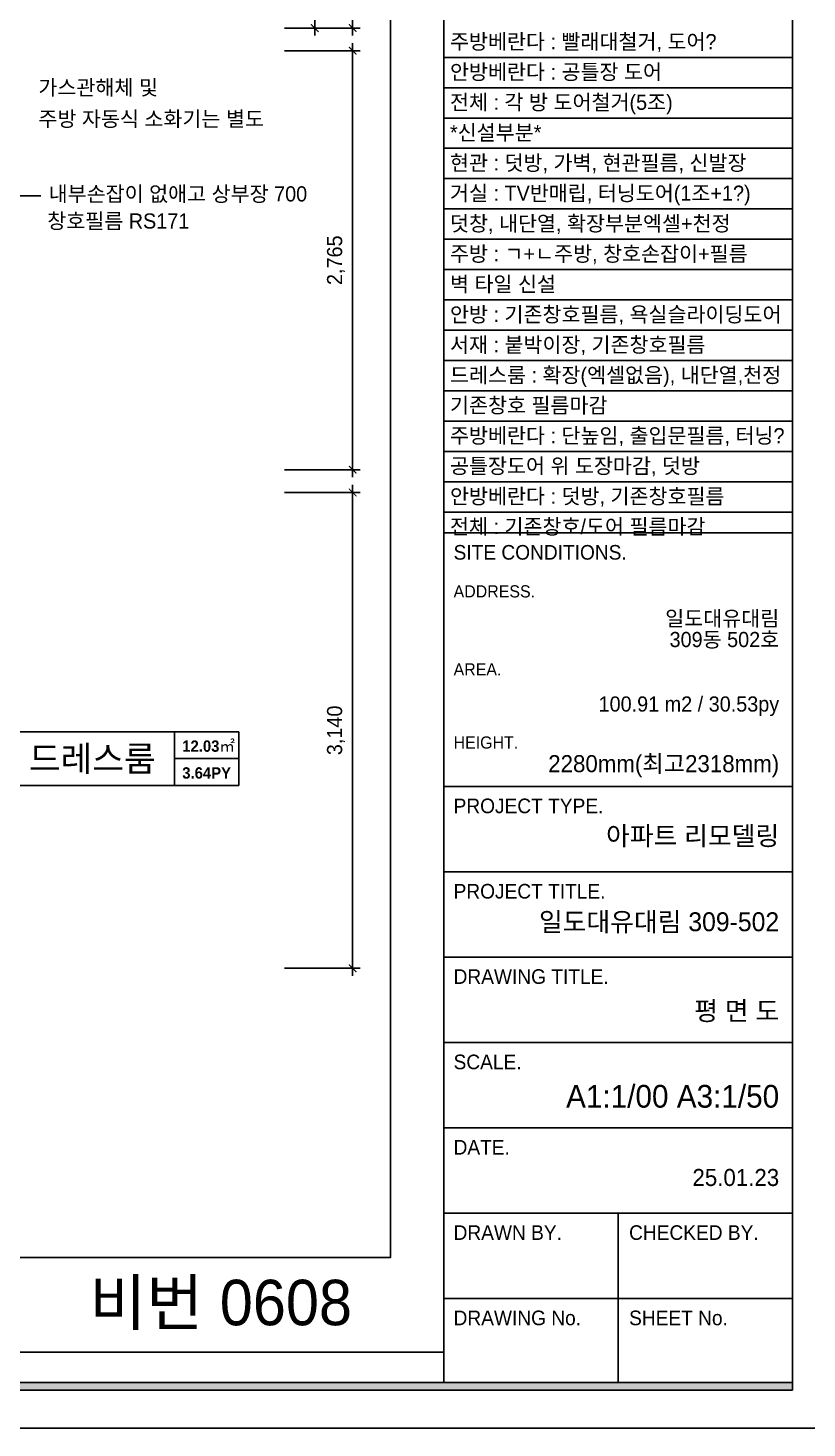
# Model space of a CAD drawing. Header units: inches. Extents: x 180277 to 249577, y 30223 to 92457.
# Drawn here: x 196477 to 201623, y 54916 to 64155 of the extents above; entities that cross this region are included whole.
import ezdxf
from ezdxf.enums import TextEntityAlignment as Align

# ---------------------------------------------------------------- set-up
doc = ezdxf.new("R2010")
doc.units = ezdxf.units.IN
doc.header["$LTSCALE"] = 50
doc.header["$MEASUREMENT"] = 0
doc.header["$PDSIZE"] = 700.071425
for name, color, linetype in [('0-ELC TEXT', 7, 'Continuous'), ('03-TEXT', 3, 'Continuous'), ('07-DIM', 5, 'Continuous'), ('07-DIM WAL', 5, 'Continuous'), ('F-SYM', 7, 'Continuous'), ('FORM(YOURNAME)-11', 1, 'Continuous'), ('FORM(YOURNAME)-11 @ 1', 1, 'Continuous')]:
    doc.layers.add(name, color=color, linetype=linetype)
doc.styles.add('HY 울릉도 L', font='')
doc.styles.add('YOURNAME', font='HY울릉도M.TTF')
doc.styles.add('넥슨고딕', font='NEXONLv1GothicBold.ttf')
doc.styles.add('코레일둥고', font='Korail_Round_Gothic_Medium.ttf')
doc.styles.get('HY 울릉도 L').set_extended_font_data('HY울릉도L')
doc.dimstyles.new('50', dxfattribs={"dimscale": 50, "dimtxt": 2, "dimasz": 1, "dimexe": 1, "dimexo": 1, "dimgap": 1, "dimtad": 1, "dimdec": 0, "dimrnd": 0.05, "dimdsep": 46, "dimlunit": 6, "dimtxsty": 'HY 울릉도 L', "dimblk": 'ARCHTICK', "dimcen": 2.5, "dimdle": 1, "dimclrd": 133, "dimclre": 133, "dimclrt": 30, "dimadec": 0, "dimazin": 0, "dimtfac": 1, "dimtdec": 0, "dimtix": 1, "dimtmove": 2, "dimatfit": 3, "dimldrblk": 'ARCHTICK', "dimfxl": 0, "dimlwd": -1, "dimlwe": -1, "dimarcsym": 0})

# ---------------------------------------------------------------- blocks, each defined once
blk = doc.blocks.new('FORM-PLAN')
at = {"layer": 'FORM(YOURNAME)-11'}
h = blk.add_hatch(color=256, dxfattribs=at)
h.dxf.hatch_style = 1
h.paths.add_polyline_path([(-71444, 55115), (10556, 55115), (10556, 54915), (-71444, 54915)])
h.paths.add_polyline_path([(-71444, -2085), (10556, -2085), (10556, -2285), (-71444, -2285)])
at = {"layer": 'Defpoints', "color": 158}
for p, q in [((1346, 54915), (1346, -2085)), ((1346, 32893), (10556, 32893)), ((1346, 32093), (10556, 32093)), ((1346, 31293), (10556, 31293)), ((1346, 30493), (10556, 30493)), ((1346, 29693), (10556, 29693)), ((1346, 28893), (10556, 28893)), ((1346, 28093), (10556, 28093)), ((1346, 27293), (10556, 27293)), ((1346, 26493), (10556, 26493)), ((1346, 25693), (10556, 25693)), ((1346, 24893), (10556, 24893)), ((1346, 24093), (10556, 24093)), ((1346, 23293), (10556, 23293)), ((1346, 22493), (10556, 22493)), ((1346, 21693), (10556, 21693)), ((1346, 20893), (10556, 20893)), ((1346, -1285), (-71444, -1285))]:
    blk.add_line(p, q, dxfattribs=at)
for points in [[(-71444, -2285), (10556, -2285), (10556, 55115), (-71444, 55115)], [(-69444, 53115), (-64, 53115), (-64, 1215), (-69444, 1215)]]:
    blk.add_lwpolyline(points, close=True, dxfattribs=at)
at = {"layer": 'FORM(YOURNAME)-11', "color": 14}
for p, q in [((1346, 20344), (10556, 20344)), ((1346, 13651), (10556, 13651)), ((1346, 11398), (10556, 11398)), ((1346, 9146), (10556, 9146)), ((1346, 6893), (10556, 6893)), ((1346, 4641), (10556, 4641)), ((1346, 2388), (10556, 2388)), ((5951, 2388), (5951, -2085)), ((1346, 136), (10556, 136))]:
    blk.add_line(p, q, dxfattribs=at)
at = {"layer": 'FORM(YOURNAME)-11', "color": 250}
blk.add_lwpolyline([(-72444, -3285), (11556, -3285), (11556, 56115), (-72444, 56115)], close=True, dxfattribs=at)
at = {"layer": 'FORM(YOURNAME)-11'}
blk.add_lwpolyline([(-71444, -2085), (10556, -2085), (10556, -2285), (-71444, -2285)], close=True, dxfattribs=at)
at = {"layer": 'FORM(YOURNAME)-11', "color": 14, "style": 'YOURNAME'}
for s, height, p in [('SITE CONDITIONS.', 386.14, (1603, 19829)), ('PROJECT TYPE.', 386.14, (1603, 13136)), ('PROJECT TITLE.', 386.14, (1603, 10883)), ('DRAWING TITLE.', 386.14, (1603, 8631)), ('SCALE.', 386.1, (1603, 6378)), ('DATE.', 386.1, (1603, 4126)), ('DRAWN BY.', 386.1, (1603, 1873)), ('CHECKED BY.', 386.14, (6240, 1873)), ('DRAWING No.', 386.14, (1603, -379)), ('SHEET No.', 386.1, (6240, -379))]:
    blk.add_text(s, height=height, dxfattribs=at).set_placement(p, align=Align.MIDDLE_LEFT)
at = {"layer": 'FORM(YOURNAME)-11', "color": 251, "style": 'YOURNAME'}
for s, p in [('ADDRESS.', (1603, 18799)), ('AREA.', (1603, 16740)), ('HEIGHT.', (1603, 14809))]:
    blk.add_text(s, height=321.8, dxfattribs=at).set_placement(p, align=Align.MIDDLE_LEFT)
at = {"layer": 'FORM(YOURNAME)-11', "color": 3, "style": 'YOURNAME'}
for tag, height, p in [('1', 450, (9905, 18188)), ('2', 450, (9905, 17544)), ('3', 450, (9905, 16257)), ('4', 450, (9905, 14326)), ('5', 515, (9905, 12009)), ('6', 515, (9905, 9757)), ('7', 515, (9905, 7504)), ('8', 515, (9905, 5252)), ('9', 515, (9905, 2999)), ('10', 515, (5655, 811)), ('11', 515, (9905, 747)), ('12', 515, (5655, -1441)), ('13', 515, (9905, -1441))]:
    blk.add_attdef(tag, text='', height=height, dxfattribs=at).set_placement(p, align=Align.MIDDLE_RIGHT)
blk = doc.blocks.new('*U462')
at = {"layer": 'F-SYM'}
ref = blk.add_blockref('FORM-PLAN', (198887.7, 55737.3), dxfattribs=dict(at, xscale=0.2500000000000001, yscale=0.2500000000000001, zscale=0.2500000000000001))
ref.add_attrib('4', '2280mm(최고2318mm)', dxfattribs={"layer": 'FORM(YOURNAME)-11 @ 1', "color": 3, "height": 112.5, "style": 'YOURNAME'}).set_placement((201439, 59300.1), align=Align.MIDDLE_RIGHT)
ref.add_attrib('3', '100.91 m2 / 30.53py', dxfattribs={"layer": 'FORM(YOURNAME)-11 @ 1', "color": 3, "height": 100, "style": 'YOURNAME'}).set_placement((201439, 59693.7), align=Align.MIDDLE_RIGHT)
ref.add_attrib('2', '309동 502호', dxfattribs={"layer": 'FORM(YOURNAME)-11 @ 1', "color": 3, "height": 100, "style": 'YOURNAME'}).set_placement((201439, 60119.3), align=Align.MIDDLE_RIGHT)
ref.add_attrib('1', '일도대유대림', dxfattribs={"layer": 'FORM(YOURNAME)-11 @ 1', "color": 3, "height": 100, "style": 'YOURNAME'}).set_placement((201439, 60258.6), align=Align.MIDDLE_RIGHT)
ref.add_attrib('5', '아파트 리모델링', dxfattribs={"layer": 'FORM(YOURNAME)-11 @ 1', "color": 3, "height": 125, "style": 'YOURNAME'}).set_placement((201439, 58824), align=Align.MIDDLE_RIGHT)
ref.add_attrib('6', '일도대유대림 309-502', dxfattribs={"layer": 'FORM(YOURNAME)-11 @ 1', "color": 3, "height": 125, "style": 'YOURNAME'}).set_placement((201439, 58256.7), align=Align.MIDDLE_RIGHT)
ref.add_attrib('7', '평 면 도', dxfattribs={"layer": 'FORM(YOURNAME)-11 @ 1', "color": 3, "height": 125, "style": 'YOURNAME'}).set_placement((201439, 57668.8), align=Align.MIDDLE_RIGHT)
ref.add_attrib('8', 'A1:1/00 A3:1/50', dxfattribs={"layer": 'FORM(YOURNAME)-11 @ 1', "color": 3, "height": 150, "style": 'YOURNAME'}).set_placement((201439, 57105), align=Align.MIDDLE_RIGHT)
ref.add_attrib('9', '25.01.23', dxfattribs={"layer": 'FORM(YOURNAME)-11 @ 1', "color": 3, "height": 112.5, "style": 'YOURNAME'}).set_placement((201439, 56569.3), align=Align.MIDDLE_RIGHT)
blk = doc.blocks.new('_ArchTick')
at = {"color": 0, "linetype": 'ByBlock', "const_width": 0.15}
blk.add_lwpolyline([(-0.5, -0.5), (0.5, 0.5)], dxfattribs=at)
blk = doc.blocks.new('*D99')
at = {"layer": '07-DIM', "color": 133}
for p, q in [((198171.7, 61089.6), (198671.7, 61089.6)), ((198621.7, 57899.6), (198621.7, 61139.6)), ((198171.7, 57949.6), (198671.7, 57949.6))]:
    blk.add_line(p, q, dxfattribs=at)
at = {"layer": 'Defpoints', "color": 0}
for p in [(198121.7, 61089.6), (198621.7, 61089.6), (198121.7, 57949.6)]:
    blk.add_point(p, dxfattribs=at)
at = {"layer": '07-DIM', "color": 133, "xscale": 50, "yscale": 50, "zscale": 50}
for p, rotation in [((198621.7, 61089.6), 90), ((198621.7, 57949.6), 270)]:
    blk.add_blockref('_ArchTick', p, dxfattribs=dict(at, rotation=rotation))
at = {"layer": '07-DIM', "color": 30, "insert": (198511.7, 59519.6), "char_height": 100, "attachment_point": 5, "rotation": 90, "style": 'HY 울릉도 L'}
blk.add_mtext('3,140', dxfattribs=at)
blk = doc.blocks.new('*D100')
at = {"layer": '07-DIM', "color": 133}
for p, q in [((198621.7, 61189.6), (198621.7, 64054.6)), ((198171.7, 64004.6), (198671.7, 64004.6)), ((198171.7, 61239.6), (198671.7, 61239.6))]:
    blk.add_line(p, q, dxfattribs=at)
at = {"layer": 'Defpoints', "color": 0}
for p in [(198121.7, 64004.6), (198621.7, 64004.6), (198121.7, 61239.6)]:
    blk.add_point(p, dxfattribs=at)
at = {"layer": '07-DIM', "color": 133, "xscale": 50, "yscale": 50, "zscale": 50}
for p, rotation in [((198621.7, 64004.6), 90), ((198621.7, 61239.6), 270)]:
    blk.add_blockref('_ArchTick', p, dxfattribs=dict(at, rotation=rotation))
at = {"layer": '07-DIM', "color": 30, "insert": (198511.8, 62622.1), "char_height": 100, "attachment_point": 5, "rotation": 90, "style": 'HY 울릉도 L'}
blk.add_mtext('2,765', dxfattribs=at)
blk = doc.blocks.new('*D111')
at = {"layer": '07-DIM', "color": 133}
for p, q in [((198171.7, 67639.6), (198671.7, 67639.6)), ((198621.7, 64104.6), (198621.7, 67689.6)), ((198171.7, 64154.6), (198671.7, 64154.6))]:
    blk.add_line(p, q, dxfattribs=at)
at = {"layer": 'Defpoints', "color": 0}
for p in [(198121.7, 67639.6), (198621.7, 67639.6), (198121.7, 64154.6)]:
    blk.add_point(p, dxfattribs=at)
at = {"layer": '07-DIM', "color": 133, "xscale": 50, "yscale": 50, "zscale": 50}
for p, rotation in [((198621.7, 67639.6), 90), ((198621.7, 64154.6), 270)]:
    blk.add_blockref('_ArchTick', p, dxfattribs=dict(at, rotation=rotation))
at = {"layer": '07-DIM', "color": 30, "insert": (198511.7, 65897.1), "char_height": 100, "attachment_point": 5, "rotation": 90, "style": 'HY 울릉도 L'}
blk.add_mtext('3,485', dxfattribs=at)
blk = doc.blocks.new('*D114')
at = {"layer": '07-DIM', "color": 133}
for p, q in [((198371.7, 64599.6), (198371.7, 64104.6)), ((198171.7, 64549.6), (198421.7, 64549.6)), ((198171.7, 64154.6), (198421.7, 64154.6))]:
    blk.add_line(p, q, dxfattribs=at)
at = {"layer": 'Defpoints', "color": 0}
for p in [(198121.7, 64549.6), (198121.7, 64154.6), (198371.7, 64154.6)]:
    blk.add_point(p, dxfattribs=at)
at = {"layer": '07-DIM', "color": 133, "xscale": 50, "yscale": 50, "zscale": 50}
for p, rotation in [((198371.7, 64549.6), 90), ((198371.7, 64154.6), 270)]:
    blk.add_blockref('_ArchTick', p, dxfattribs=dict(at, rotation=rotation))
at = {"layer": '07-DIM', "color": 30, "insert": (198269.4, 64352.1), "char_height": 100, "attachment_point": 5, "rotation": 90, "style": 'HY 울릉도 L'}
blk.add_mtext('395', dxfattribs=at)

msp = doc.modelspace()

# ---------------------------------------------------------------- linework, layer by layer
at = {"layer": '0-ELC TEXT'}
for p, q in [((197444.6, 59156.2), (197444.6, 59510)), ((197444.6, 59333.1), (197869.3, 59333.1))]:
    msp.add_line(p, q, dxfattribs=at)
msp.add_lwpolyline([(196563, 63047.6), (196331.1, 63047.6), (195898.7, 62782.2)], dxfattribs=at)
msp.add_lwpolyline([(196387.4, 59156.2), (197869.3, 59156.2), (197869.3, 59510), (196387.4, 59510)], close=True, dxfattribs=at)

# ---------------------------------------------------------------- block references
at = {"layer": '07-DIM WAL'}
msp.add_blockref('*U462', (0, 0), dxfattribs=at)

# ---------------------------------------------------------------- texts
at = {"layer": '0-ELC TEXT', "style": '코레일둥고'}
for s, p in [('주방베란다 : 빨래대철거, 도어?', (199264.7, 64014.6)), ('안방베란다 : 공틀장 도어', (199264.7, 63814.6)), ('전체 : 각 방 도어철거(5조)', (199264.7, 63614.6)), ('*신설부분*', (199264.7, 63414.6)), ('현관 : 덧방, 가벽, 현관필름, 신발장', (199264.7, 63214.6)), ('내부손잡이 없애고 상부장 700', (196613.8, 63010)), ('거실 : TV반매립, 터닝도어(1조+1?)', (199264.7, 63014.6)), ('덧창, 내단열, 확장부분엑셀+천정', (199264.7, 62814.6)), ('주방 : ㄱ+ㄴ주방, 창호손잡이+필름', (199264.7, 62614.6)), ('벽 타일 신설', (199264.7, 62414.6)), ('안방 : 기존창호필름, 욕실슬라이딩도어', (199264.7, 62214.6)), ('서재 : 붙박이장, 기존창호필름', (199264.7, 62014.6)), ('드레스룸 : 확장(엑셀없음), 내단열,천정', (199264.7, 61814.6)), ('기존창호 필름마감', (199264.7, 61614.6)), ('주방베란다 : 단높임, 출입문필름, 터닝?', (199264.7, 61414.6)), ('공틀장도어 위 도장마감, 덧방', (199264.7, 61214.6)), ('안방베란다 : 덧방, 기존창호필름', (199264.7, 61014.6)), ('전체 : 기존창호/도어 필름마감', (199264.7, 60814.6))]:
    msp.add_text(s, height=100, dxfattribs=at).set_placement(p)
at = {"layer": '0-ELC TEXT', "color": 10, "style": '코레일둥고'}
for s, height, p in [('가스관해체 및', 100, (196546.3, 63712.2)), ('주방 자동식 소화기는 별도', 100, (196546.3, 63505)), ('비번 0608', 300, (196882.4, 55594.1))]:
    msp.add_text(s, height=height, dxfattribs=at).set_placement(p)
at = {"layer": '0-ELC TEXT', "color": 140, "style": '코레일둥고'}
msp.add_text('창호필름 RS171', height=100, dxfattribs=at).set_placement((196604.5, 62831.1))
at = {"layer": '03-TEXT'}
for s, height, style, p in [('드레스룸', 166.67, '코레일둥고', (196902.1, 59249.5)), ('12.03㎡', 75, '넥슨고딕', (197670.2, 59378.2)), ('3.64PY', 75, '넥슨고딕', (197657.4, 59201.3))]:
    msp.add_text(s, height=height, dxfattribs=dict(at, style=style)).set_placement(p, align=Align.CENTER)

# ---------------------------------------------------------------- dimensions: what is measured, and where the dimension line sits
at = {"layer": '07-DIM'}
for base, p1, p2, picture, middle in [((198621.7, 67639.6), (198121.7, 64154.6), (198121.7, 67639.6), '*D111', (198511.7, 65897.1)), ((198371.7, 64154.6), (198121.7, 64549.6), (198121.7, 64154.6), '*D114', (198269.4, 64352.1)), ((198621.7, 64004.6), (198121.7, 61239.6), (198121.7, 64004.6), '*D100', (198511.8, 62622.1)), ((198621.7, 61089.6), (198121.7, 57949.6), (198121.7, 61089.6), '*D99', (198511.7, 59519.6))]:
    dim = msp.add_linear_dim(base=base, p1=p1, p2=p2, angle=270, dimstyle='50', dxfattribs=at)
    dim.commit()
    dim.dimension.update_dxf_attribs({"geometry": picture, "text_midpoint": middle})

doc.saveas('drawing.dxf')
